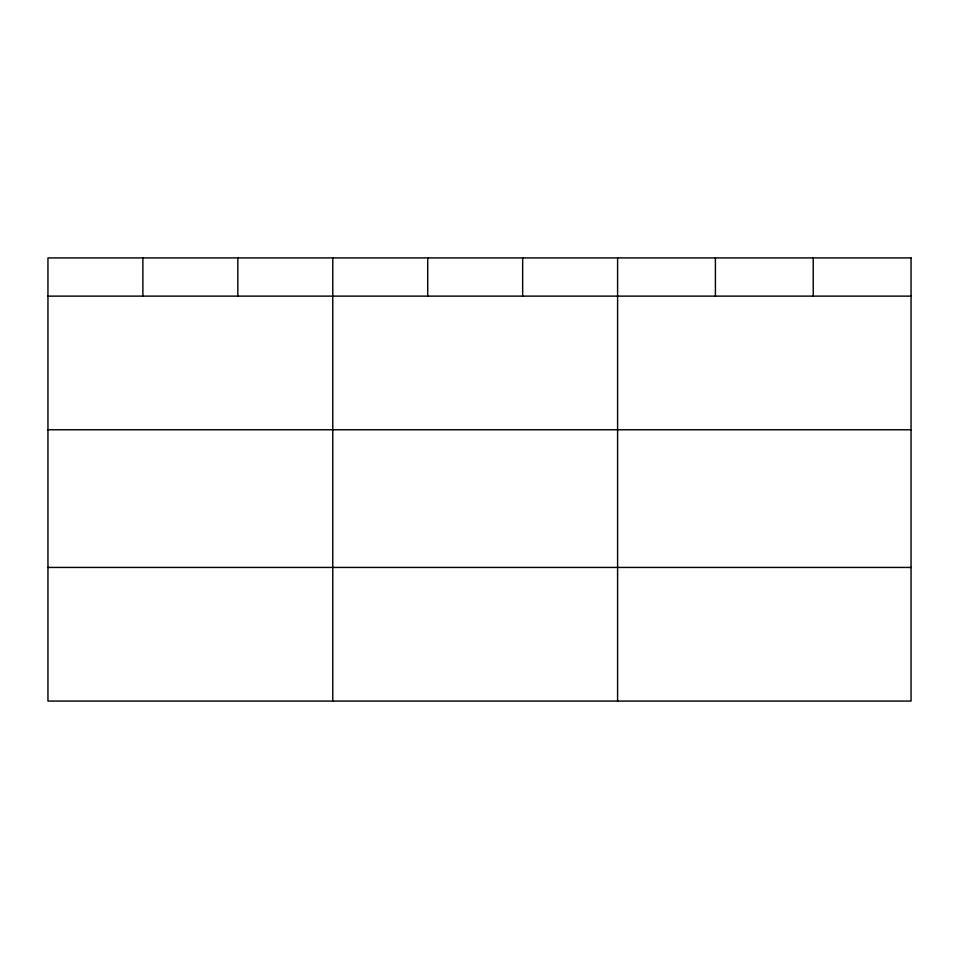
<?xml version="1.0" encoding="UTF-8"?>
<svg xmlns="http://www.w3.org/2000/svg" width="959" height="959" viewBox="0 0 959 959"><rect width="100%" height="100%" fill="white"/><g stroke="black" fill="none" stroke-linecap="round" stroke-linejoin="round"><path stroke-width="1.44" d="M47.95 296.127L911.05 296.127M47.95 429.764L911.05 429.764M47.95 567.44L911.05 567.44M813.232 257.923L813.232 296.127M715.414 257.923L715.414 296.127M617.596 257.923L617.596 701.077M522.655 257.923L522.655 296.127M427.714 257.923L427.714 296.127M332.773 257.923L332.773 701.077M237.832 257.923L237.832 296.127M142.891 257.923L142.891 296.127M911.05 257.923L47.95 257.923L47.95 701.077L911.05 701.077L911.05 257.923"/></g></svg>
